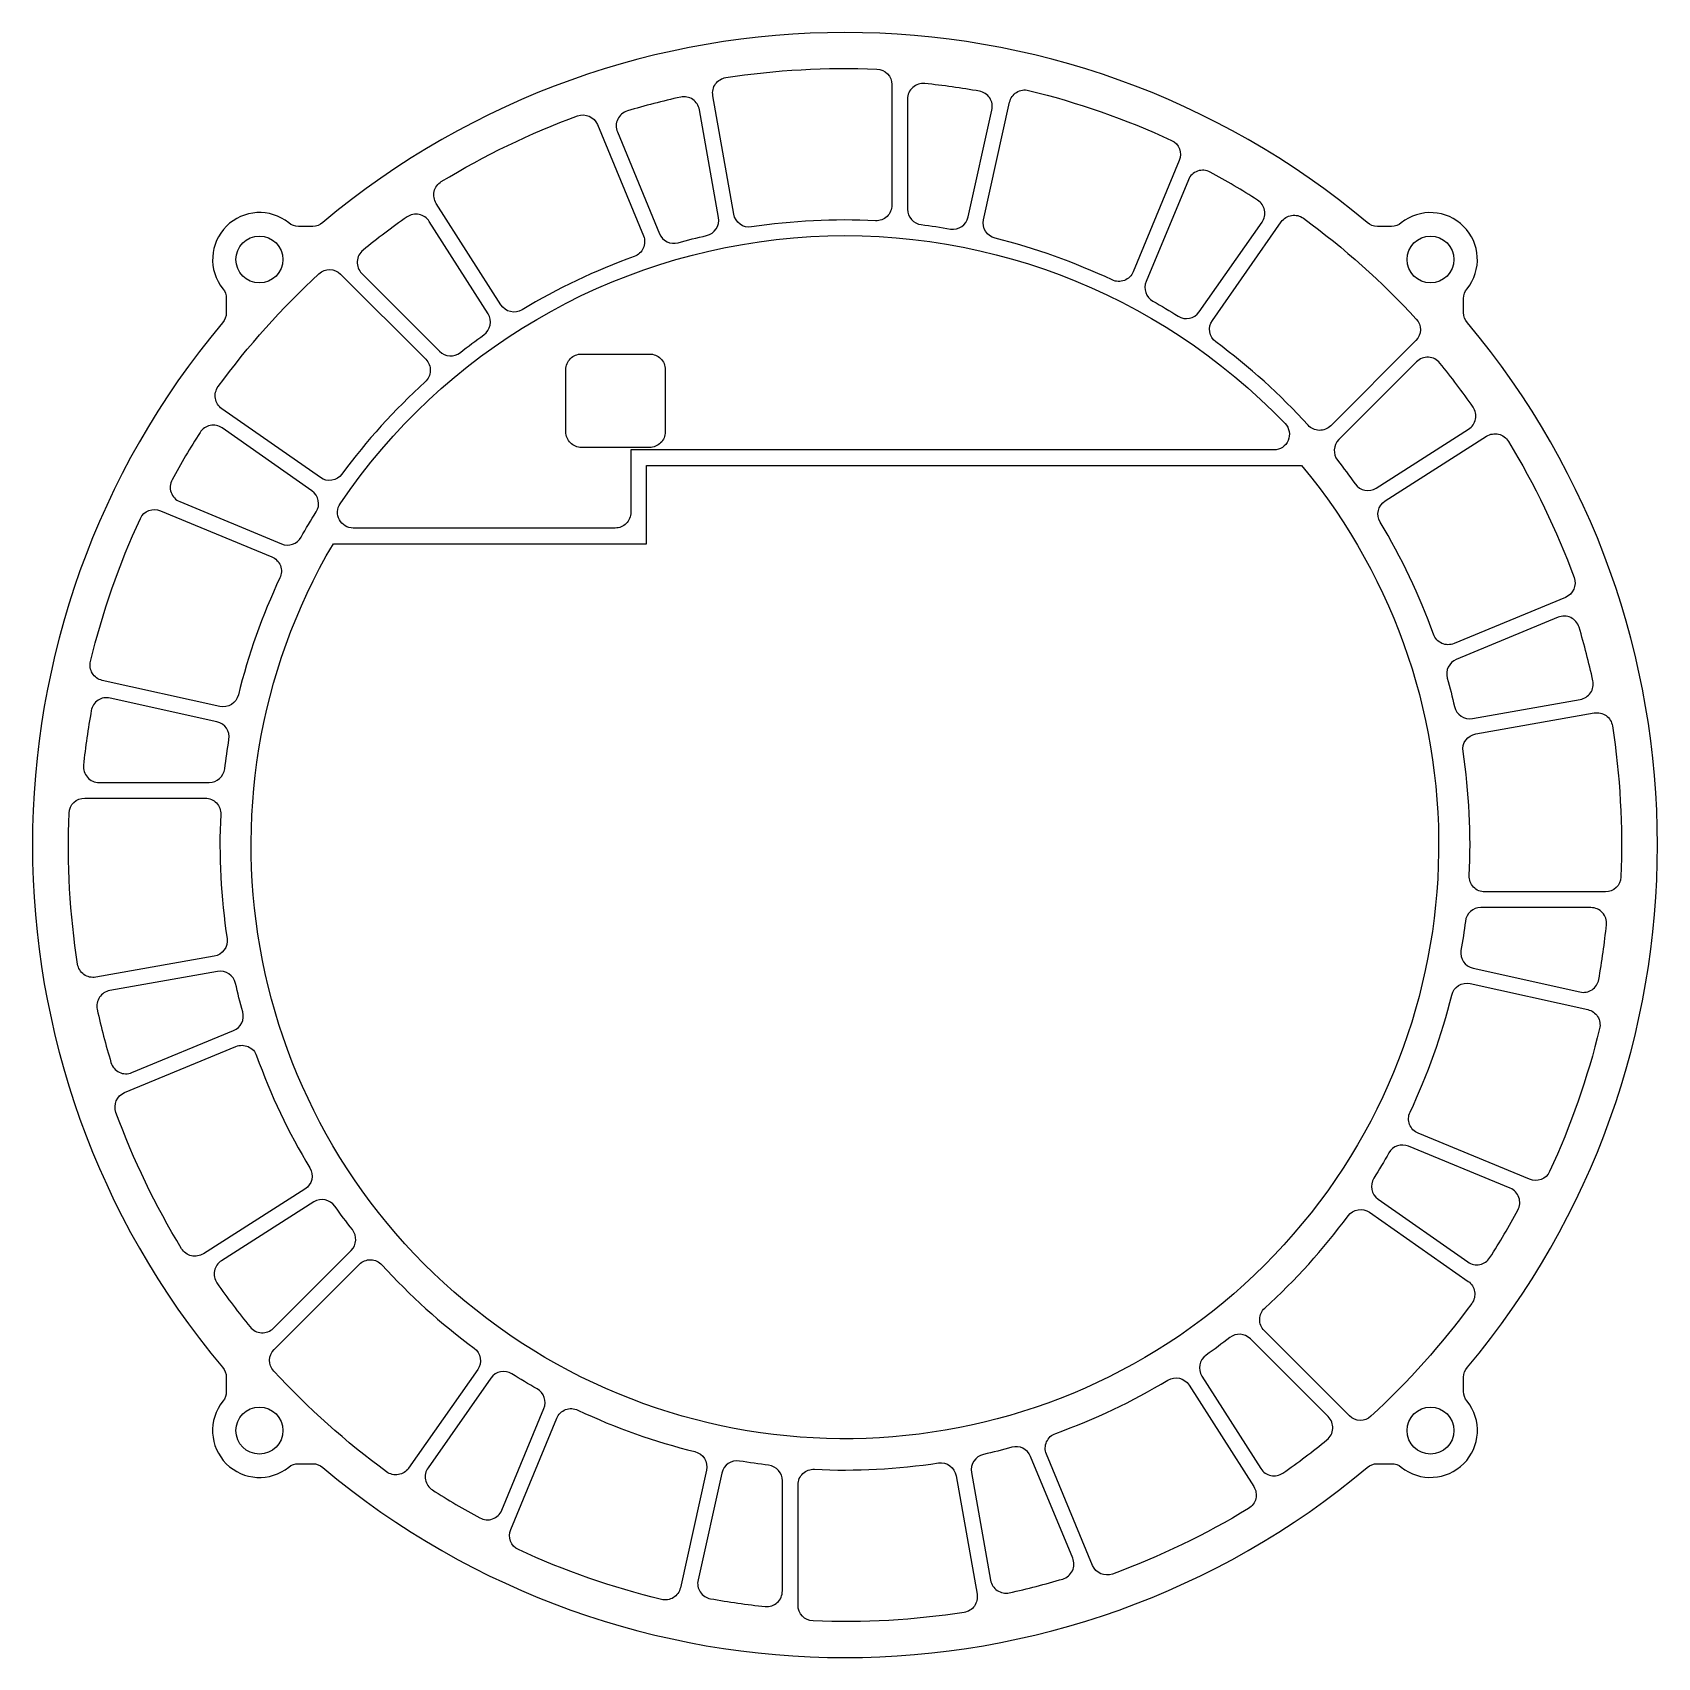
# Model space of a CAD drawing. Header units: inches. Extents: x 0 to 104, y 0 to 104.
import ezdxf

# ---------------------------------------------------------------- set-up
doc = ezdxf.new("R2010")
doc.units = ezdxf.units.IN
doc.header["$MEASUREMENT"] = 0
doc.layers.add('カバー', color=6, linetype='Continuous')

msp = doc.modelspace()

# ---------------------------------------------------------------- linework, layer by layer
at = {"layer": 'カバー'}
for points in [[(91.59, 86.07), (91.59, 86.97, -0.170525), (91.81, 87.6, 0.895819), (87.6, 91.81, -0.170525), (86.97, 91.59), (86.07, 91.59, -0.176345), (85.42, 91.83, 0.36401), (18.57, 91.83, -0.176345), (17.93, 91.59), (17.02, 91.59, -0.170525), (16.4, 91.81, 0.895819), (12.18, 87.6, -0.170525), (12.4, 86.97), (12.4, 86.07, -0.176345), (12.16, 85.42, 0.36401), (12.16, 18.57, -0.176345), (12.4, 17.93), (12.4, 17.02, -0.170525), (12.18, 16.4, 0.895819), (16.4, 12.18, -0.170525), (17.02, 12.4), (17.93, 12.4, -0.176345), (18.57, 12.16, 0.36401), (85.42, 12.16, -0.176345), (86.07, 12.4), (86.97, 12.4, -0.170525), (87.6, 12.18, 0.895819), (91.81, 16.4, -0.170525), (91.59, 17.02), (91.59, 17.93, -0.176345), (91.83, 18.57, 0.36401), (91.83, 85.42, -0.176345)], [(43.14, 91, 0.399992), (43.9, 92.15), (42.68, 99.05, 0.426474), (41.48, 99.86, 0.018009), (38.07, 98.98, 0.44515), (37.43, 97.63), (40.12, 91.12, 0.378808), (41.31, 90.54, -0.011748)], [(58.74, 91.42, 0.399992), (59.88, 92.19), (61.4, 99.03, 0.426474), (60.6, 100.24, 0.018009), (57.11, 100.73, 0.44515), (56, 99.73), (56, 92.69, 0.378808), (56.88, 91.7, -0.011748)], [(73.31, 85.84, 0.399992), (74.67, 86.12), (78.69, 91.86, 0.426474), (78.4, 93.27, 0.018009), (75.37, 95.06, 0.44515), (73.97, 94.57), (71.27, 88.06, 0.378808), (71.7, 86.81, -0.011748)], [(28.88, 84.64, 0.399992), (29.15, 86), (25.39, 91.91, 0.426474), (23.97, 92.19, 0.018009), (21.15, 90.07, 0.44515), (21.07, 88.58), (26.05, 83.6, 0.378808), (27.38, 83.52, -0.011748)], [(38.29, 77.28), (38.29, 77.28), (38.29, 73.28, -0.414214), (37.29, 72.28), (20.52, 72.28, -0.601238), (19.69, 73.84, -0.477899), (80.16, 78.97, -0.660407), (79.44, 77.28), (38.29, 77.28, -0.842071)], [(35.13, 83.42), (39.49, 83.42, -0.414214), (40.49, 82.42), (40.49, 78.44, -0.414214), (39.49, 77.44), (35.13, 77.44, -0.414214), (34.13, 78.44), (34.13, 82.42, -0.414214)], [(84.64, 75.11, 0.399992), (86, 74.84), (91.91, 78.61, 0.426474), (92.19, 80.02, 0.018009), (90.07, 82.84, 0.44515), (88.58, 82.92), (83.6, 77.94, 0.378808), (83.52, 76.62, -0.011748)], [(18.15, 73.31, 0.399992), (17.88, 74.67), (12.14, 78.69, 0.426474), (10.72, 78.4, 0.018009), (8.93, 75.37, 0.44515), (9.42, 73.97), (15.93, 71.27, 0.378808), (17.19, 71.7, -0.011748)], [(19.25, 71.28), (26.79, 71.28), (39.29, 71.28), (39.29, 76.28), (81.22, 76.28, -1.92545)], [(91, 60.86, 0.399992), (92.15, 60.09), (99.05, 61.31, 0.426474), (99.86, 62.51, 0.018009), (98.98, 65.93, 0.44515), (97.63, 66.57), (91.12, 63.87, 0.378808), (90.54, 62.68, -0.011748)], [(12.57, 58.74, 0.399992), (11.8, 59.88), (4.96, 61.4, 0.426474), (3.76, 60.6, 0.018009), (3.26, 57.11, 0.44515), (4.26, 56), (11.3, 56, 0.378808), (12.3, 56.88, -0.011748)], [(91.42, 45.25, 0.399992), (92.19, 44.11), (99.03, 42.59, 0.426474), (100.24, 43.39, 0.018009), (100.73, 46.89, 0.44515), (99.73, 47.99), (92.69, 47.99, 0.378808), (91.7, 47.11, -0.011748)], [(12.99, 43.14, 0.399992), (11.84, 43.9), (4.94, 42.68, 0.426474), (4.14, 41.48, 0.018009), (5.02, 38.07, 0.44515), (6.36, 37.43), (12.87, 40.12, 0.378808), (13.45, 41.31, -0.011748)], [(85.84, 30.68, 0.399992), (86.12, 29.33), (91.86, 25.31, 0.426474), (93.27, 25.59, 0.018009), (95.06, 28.63, 0.44515), (94.57, 30.03), (88.06, 32.72, 0.378808), (86.81, 32.29, -0.011748)], [(19.35, 28.88, 0.399992), (18, 29.15), (12.09, 25.39, 0.426474), (11.8, 23.97, 0.018009), (13.92, 21.15, 0.44515), (15.41, 21.07), (20.39, 26.05, 0.378808), (20.47, 27.38, -0.011748)], [(75.11, 19.35, 0.399992), (74.84, 18), (78.61, 12.09, 0.426474), (80.02, 11.8, 0.018009), (82.84, 13.92, 0.44515), (82.92, 15.41), (77.94, 20.39, 0.378808), (76.62, 20.47, -0.011748)], [(30.68, 18.15, 0.399992), (29.33, 17.88), (25.31, 12.14, 0.426474), (25.59, 10.72, 0.018009), (28.63, 8.93, 0.44515), (30.03, 9.42), (32.72, 15.93, 0.378808), (32.29, 17.19, -0.011748)], [(45.25, 12.57, 0.399992), (44.11, 11.8), (42.59, 4.96, 0.426474), (43.39, 3.76, 0.018009), (46.89, 3.26, 0.44515), (47.99, 4.26), (47.99, 11.3, 0.378808), (47.11, 12.3, -0.011748)], [(60.86, 12.99, 0.399992), (60.09, 11.84), (61.31, 4.94, 0.426474), (62.51, 4.14, 0.018009), (65.93, 5.02, 0.44515), (66.57, 6.36), (63.87, 12.87, 0.378808), (62.68, 13.45, -0.011748)]]:
    msp.add_lwpolyline(points, format="xyb", close=True, dxfattribs=at)
at = {"layer": 'カバー', "linetype": 'Continuous'}
for points in [[(55, 100.66), (55, 92.95, -0.428615), (53.95, 91.95, 0.049806), (46.01, 91.55, -0.407087), (44.88, 92.36), (43.54, 99.95, -0.420241), (44.37, 101.11, -0.048833), (54.04, 101.65, -0.402203)], [(73.39, 95.8), (70.44, 88.68, -0.428615), (69.09, 88.16, 0.049806), (61.6, 90.83, -0.407087), (60.87, 92.01), (62.53, 99.53, -0.420241), (63.75, 100.29, -0.048833), (72.89, 97.09, -0.402203)], [(36.15, 98.1), (39.1, 90.98, -0.428615), (38.51, 89.66, 0.049806), (31.33, 86.25, -0.407087), (29.97, 86.57), (25.84, 93.06, -0.420241), (26.16, 94.45, -0.048833), (34.88, 98.66, -0.402203)], [(88.53, 84.28), (83.08, 78.83, -0.428615), (81.63, 78.86, 0.049806), (75.73, 84.19, -0.407087), (75.51, 85.57), (79.92, 91.88, -0.420241), (81.33, 92.11, -0.048833), (88.56, 85.66, -0.402203)], [(19.71, 88.53), (25.16, 83.08, -0.428615), (25.13, 81.63, 0.049806), (19.8, 75.73, -0.407087), (18.42, 75.51), (12.11, 79.92, -0.420241), (11.88, 81.33, -0.048833), (18.33, 88.56, -0.402203)], [(98.1, 67.84), (90.98, 64.89, -0.428615), (89.66, 65.48, 0.049806), (86.25, 72.66, -0.407087), (86.57, 74.02), (93.06, 78.16, -0.420241), (94.45, 77.83, -0.048833), (98.66, 69.11, -0.402203)], [(8.19, 73.39), (15.31, 70.44, -0.428615), (15.83, 69.09, 0.049806), (13.17, 61.6, -0.407087), (11.98, 60.87), (4.46, 62.53, -0.420241), (3.71, 63.75, -0.048833), (6.9, 72.89, -0.402203)], [(100.66, 48.99), (92.95, 48.99, -0.428615), (91.95, 50.04, 0.049806), (91.55, 57.98, -0.407087), (92.36, 59.11), (99.95, 60.45, -0.420241), (101.11, 59.62, -0.048833), (101.65, 49.95, -0.402203)], [(3.34, 55), (11.05, 55, -0.428615), (12.04, 53.95, 0.049806), (12.45, 46.01, -0.407087), (11.63, 44.88), (4.05, 43.54, -0.420241), (2.88, 44.37, -0.048833), (2.34, 54.04, -0.402203)], [(95.8, 30.6), (88.68, 33.55, -0.428615), (88.16, 34.9, 0.049806), (90.83, 42.39, -0.407087), (92.01, 43.13), (99.53, 41.46, -0.420241), (100.29, 40.25, -0.048833), (97.09, 31.1, -0.402203)], [(5.89, 36.15), (13.01, 39.1, -0.428615), (14.34, 38.51, 0.049806), (17.75, 31.33, -0.407087), (17.43, 29.97), (10.93, 25.84, -0.420241), (9.54, 26.16, -0.048833), (5.34, 34.88, -0.402203)], [(84.28, 15.46), (78.83, 20.92, -0.428615), (78.86, 22.36, 0.049806), (84.19, 28.26, -0.407087), (85.57, 28.49), (91.88, 24.07, -0.420241), (92.11, 22.66, -0.048833), (85.66, 15.44, -0.402203)], [(15.46, 19.71), (20.92, 25.16, -0.428615), (22.36, 25.13, 0.049806), (28.26, 19.8, -0.407087), (28.49, 18.42), (24.07, 12.11, -0.420241), (22.66, 11.88, -0.048833), (15.44, 18.33, -0.402203)], [(67.84, 5.89), (64.89, 13.01, -0.428615), (65.48, 14.34, 0.049806), (72.66, 17.75, -0.407087), (74.02, 17.43), (78.16, 10.93, -0.420241), (77.83, 9.54, -0.048833), (69.11, 5.34, -0.402203)], [(30.6, 8.19), (33.55, 15.31, -0.428615), (34.9, 15.83, 0.049806), (42.39, 13.17, -0.407087), (43.13, 11.98), (41.46, 4.46, -0.420241), (40.25, 3.71, -0.048833), (31.1, 6.9, -0.402203)], [(48.99, 3.34), (48.99, 11.05, -0.428615), (50.04, 12.04, 0.049806), (57.98, 12.45, -0.407087), (59.11, 11.63), (60.45, 4.05, -0.420241), (59.62, 2.88, -0.048833), (49.95, 2.34, -0.402203)]]:
    msp.add_lwpolyline(points, format="xyb", close=True, dxfattribs=at)
at = {"layer": 'カバー'}
for centre in [(14.52, 89.47), (89.47, 89.47), (14.52, 14.52), (89.47, 14.52)]:
    msp.add_circle(centre, 1.5, dxfattribs=at)

doc.saveas('drawing.dxf')
